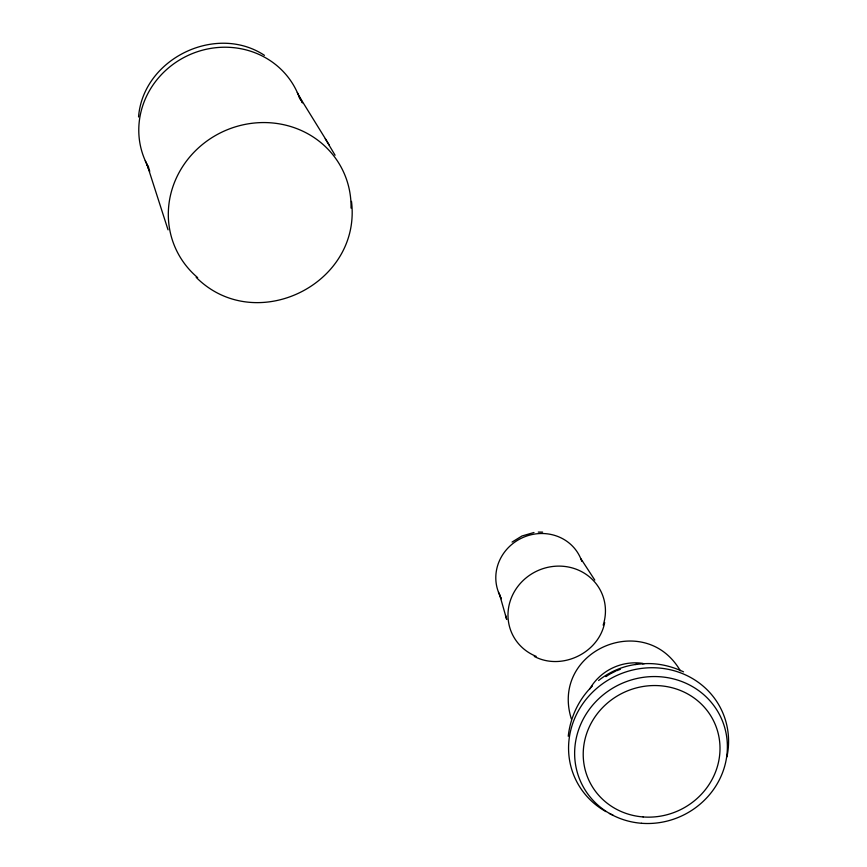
<?xml version="1.0" encoding="UTF-8"?>
<svg xmlns="http://www.w3.org/2000/svg" width="867" height="867" viewBox="0 0 867 867"><rect width="100%" height="100%" fill="white"/><g stroke="black" fill="none" stroke-linecap="round" stroke-linejoin="round"><path stroke-width="1.3" d="M568.243 736.256C570.313 717.432 578.722 699.279 592.378 686.068M138.547 116.969C143.033 58.848 215.807 23.225 264.468 55.347M604.678 622.528C598.956 653.003 561.686 670.928 534.289 656.427M512.061 542.07L521.967 535.99L533.974 532.501M598.598 680.508C609.534 671.762 622.864 666.029 636.768 664.339M606.553 676.152L605.816 676.607L610.812 673.54M611.463 673.247L615.494 671.221M616.567 670.798L620.404 669.259M642.512 663.808C656.579 662.659 670.82 665.813 683.521 671.849M635.305 664.49L644.452 663.613M538.277 532.089L542.623 532.11M680.324 670.755C645.015 609.934 549.949 650.694 571.353 718.927M196.191 277.364C255.288 336.374 361.777 284.235 351.493 201.372M325.255 138.731L335.085 155.226M594.795 580.077L580.89 558.727M329.395 145.233L299.158 96.313L302.475 102.859L297.316 92.509M145.266 160.72L149.698 171.33L146.978 164.286L168.046 229.842M498.482 592.194L501.18 598.761L499.717 595L506.686 619.461L505.504 615.126M605.957 811.62A80.794 76.155 -24.6 0 1 576.262 714.896A80.794 76.155 -24.6 0 1 673.962 670.69A80.794 76.155 -24.6 0 1 726.925 756.869M613.002 815.121A80.794 76.155 -24.6 0 1 609.403 813.441M589.668 689.102A50.145 47.262 -24.6 0 1 642.989 663.428M536.174 656.362A49.213 46.384 -24.7 0 1 511.693 597.027A49.213 46.384 -24.7 0 1 573.412 568.264A49.213 46.384 -24.7 0 1 603.172 625.14M500.389 596.366A44.445 41.887 -24.7 0 1 523.397 537.302A44.445 41.887 -24.7 0 1 581.8 561.393M197.665 277.635A92.27 86.971 -24.6 0 1 223.805 131.242A92.27 86.971 -24.6 0 1 351.037 208.102M148.734 167.494A83.319 78.539 -24.6 0 1 188.898 55.054A83.319 78.539 -24.6 0 1 299.852 98.99M641.515 823.282A77.13 72.698 -24.6 0 0 721.387 718.483A77.13 72.698 -24.6 0 0 590.124 708.328A77.13 72.698 -24.6 0 0 641.515 823.282M643.108 816.942A69.067 65.101 -24.6 0 0 714.636 723.1A69.067 65.101 -24.6 0 0 597.092 713.996A69.067 65.101 -24.6 0 0 643.108 816.942"/></g></svg>
